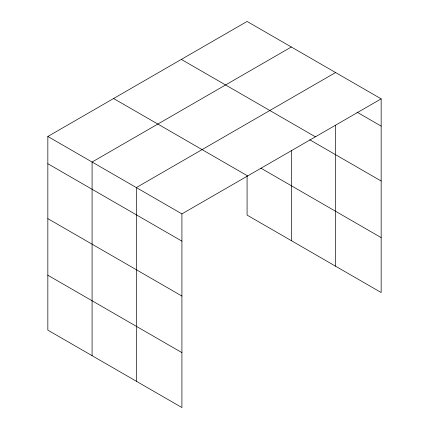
<?xml version="1.0" encoding="UTF-8"?>
<svg xmlns="http://www.w3.org/2000/svg" width="429" height="429" viewBox="0 0 429 429"><rect width="100%" height="100%" fill="white"/><g stroke="black" fill="none" stroke-linecap="round" stroke-linejoin="round"><path stroke-width="0.64" d="M381.161 98.858L247.083 21.45L47.839 136.481L47.839 330.142L181.917 407.55L181.917 213.889L381.161 98.858L381.161 292.519L247.083 215.111L247.083 176.265M335.575 125.23L335.575 266.2M291.329 46.997L92.085 162.028L92.085 355.689M335.575 72.539L136.331 187.57L136.331 381.231M356.923 112.108L381.161 126.105M181.333 59.411L315.412 136.819M309.717 139.774L381.161 181.017M260.875 168.152L381.161 237.602M113.588 98.52L247.667 175.928M47.839 136.481L181.917 213.889M47.839 163.728L181.917 241.136M47.839 218.645L181.917 296.053M47.839 275.225L181.917 352.633M291.329 150.456L291.329 240.653"/></g></svg>
